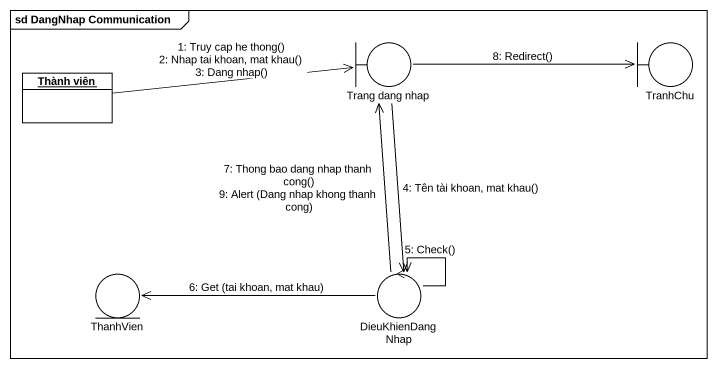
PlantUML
@startuml
mainframe sd DangNhap Communication
allowmixing
hide circle
hide empty members
boundary "Trang dang nhap" as Trang_dang_nhap
boundary TranhChu
object "Thành viên" as Thành_viên
entity ThanhVien
control DieuKhienDangNhap
Thành_viên -right-> Trang_dang_nhap : 1: Truy cap he thong()\n2: Nhap tai khoan, mat khau()\n3: Dang nhap()
Trang_dang_nhap --> DieuKhienDangNhap : 4: Tên tài khoan, mat khau()
DieuKhienDangNhap --> DieuKhienDangNhap : 5: Check()
DieuKhienDangNhap -left-> ThanhVien : 6: Get (tai khoan, mat khau)
DieuKhienDangNhap -up-> Trang_dang_nhap : 7: Thong bao dang nhap thanh cong()\n9: Alert (Dang nhap khong thanh cong)
Trang_dang_nhap -right-> TranhChu : 8: Redirect()
@enduml
